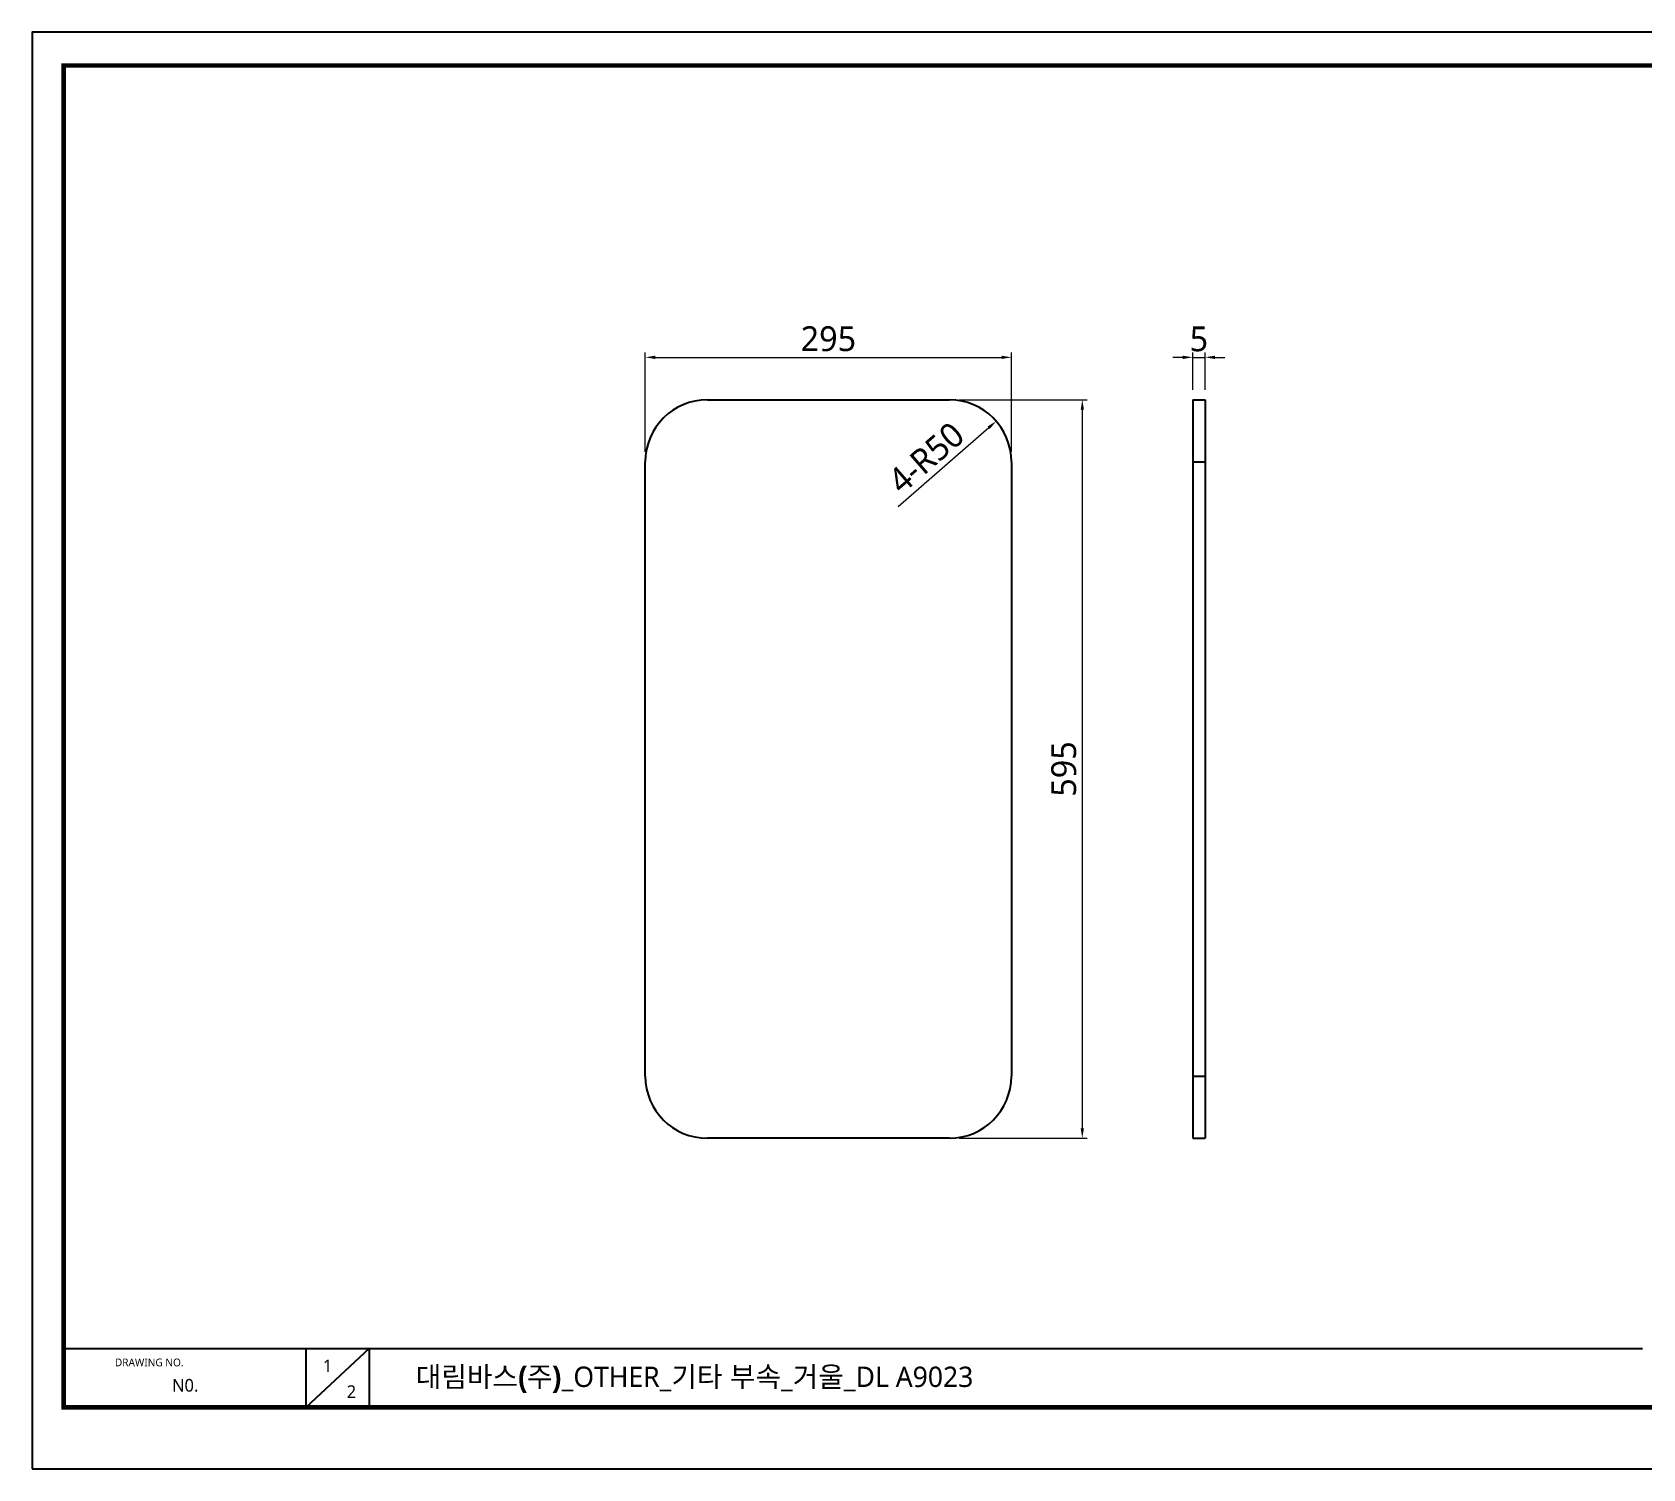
# Model space of a CAD drawing. Extents: x 0 to 1102, y 0 to 579.
# Drawn here: x 0 to 649, y 0 to 579 of the extents above; entities that cross this region are included whole.
import ezdxf

# ---------------------------------------------------------------- set-up
doc = ezdxf.new("R2010")
doc.units = 0
doc.header["$LTSCALE"] = 10
doc.header["$MEASUREMENT"] = 0
doc.header["$PDMODE"] = 3
doc.header["$PDSIZE"] = -10
doc.layers.get('0').update_dxf_attribs({"linetype": 'CONTINUOUS'})
doc.layers.get('DEFPOINTS').update_dxf_attribs({"linetype": 'CONTINUOUS'})
doc.layers.add('1', color=7, linetype='CONTINUOUS')
doc.styles.add('Daelim Dimension', font='')
doc.styles.get('Daelim Dimension').set_extended_font_data('NanumGothic')
doc.dimstyles.new('DEFAULT', dxfattribs={"dimscale": 2, "dimtxt": 2, "dimasz": 2, "dimexe": 0, "dimexo": 2, "dimgap": 1, "dimtad": 1, "dimdec": 1, "dimzin": 9, "dimdsep": 46, "dimtxsty": 'Daelim Dimension', "dimcen": 0.5, "dimclrd": 252, "dimclre": 252, "dimclrt": 3, "dimadec": 1, "dimazin": 0, "dimtfac": 1, "dimtdec": 1, "dimtix": 1, "dimtmove": 0, "dimatfit": 3, "dimfxl": 1, "dimtolj": 1, "dimtzin": 1, "dimlwd": 9, "dimlwe": 9, "dimarcsym": 0})

# ---------------------------------------------------------------- blocks, each defined once
blk = doc.blocks.new('*D5')
at = {"color": 5, "lineweight": 9, "ltscale": 0.5, "transparency": 16777216}
for p, q in [((373.47, 430.67), (425.01, 430.67)), ((423.01, 426.67), (423.01, 137.17)), ((373.47, 133.17), (425.01, 133.17))]:
    blk.add_line(p, q, dxfattribs=at)
at = {"color": 5, "ltscale": 0.5, "transparency": 16777216}
for points in [[(422.34, 426.67), (423.68, 426.67), (423.01, 430.67)], [(422.34, 137.17), (423.68, 137.17), (423.01, 133.17)]]:
    blk.add_solid(points, dxfattribs=at)
at = {"layer": 'DEFPOINTS', "color": 0, "ltscale": 0.5, "transparency": 16777216}
for p in [(369.47, 430.67), (369.47, 133.17), (423.01, 133.17)]:
    blk.add_point(p, dxfattribs=at)
at = {"color": 7, "ltscale": 0.5, "transparency": 16777216, "insert": (415.57, 281.92), "char_height": 10, "attachment_point": 5, "rotation": 90, "style": 'Daelim Dimension'}
blk.add_mtext('\\A1;595', dxfattribs=at)
blk = doc.blocks.new('*D6')
at = {"color": 5, "lineweight": 9, "ltscale": 0.5, "transparency": 16777216}
for p, q in [((246.97, 409.67), (246.97, 449.77)), ((250.97, 447.77), (390.47, 447.77)), ((394.47, 409.67), (394.47, 449.77))]:
    blk.add_line(p, q, dxfattribs=at)
at = {"color": 5, "ltscale": 0.5, "transparency": 16777216}
for points in [[(250.97, 448.44), (250.97, 447.11), (246.97, 447.77)], [(390.47, 448.44), (390.47, 447.11), (394.47, 447.77)]]:
    blk.add_solid(points, dxfattribs=at)
at = {"layer": 'DEFPOINTS', "color": 0, "ltscale": 0.5, "transparency": 16777216}
for p in [(394.47, 447.77), (246.97, 405.67), (394.47, 405.67)]:
    blk.add_point(p, dxfattribs=at)
at = {"color": 7, "ltscale": 0.5, "transparency": 16777216, "insert": (320.72, 455.22), "char_height": 10, "attachment_point": 5, "style": 'Daelim Dimension'}
blk.add_mtext('\\A1;295', dxfattribs=at)
blk = doc.blocks.new('*D7')
at = {"color": 5, "lineweight": 9, "ltscale": 0.5, "transparency": 16777216}
blk.add_line((348.81, 387.71), (385.31, 419.45), dxfattribs=at)
at = {"color": 5, "ltscale": 0.5, "transparency": 16777216}
blk.add_solid([(384.87, 419.95), (385.75, 418.94), (388.33, 422.07)], dxfattribs=at)
at = {"layer": 'DEFPOINTS', "color": 0, "ltscale": 0.5, "transparency": 16777216}
for p in [(388.33, 422.07), (369.47, 405.67)]:
    blk.add_point(p, dxfattribs=at)
at = {"color": 7, "ltscale": 0.5, "transparency": 16777216, "insert": (360.09, 407.36), "char_height": 10, "attachment_point": 5, "rotation": 41.00876, "style": 'Daelim Dimension'}
blk.add_mtext('\\A1;4-R50', dxfattribs=at)
blk = doc.blocks.new('*D4')
at = {"color": 5, "lineweight": 9, "ltscale": 0.5, "transparency": 16777216}
for p, q in [((463.47, 447.77), (459.47, 447.77)), ((467.47, 434.67), (467.47, 449.77)), ((467.47, 447.77), (472.47, 447.77)), ((472.47, 434.67), (472.47, 449.77)), ((476.47, 447.77), (480.47, 447.77))]:
    blk.add_line(p, q, dxfattribs=at)
at = {"color": 5, "ltscale": 0.5, "transparency": 16777216}
for points in [[(463.47, 448.44), (463.47, 447.11), (467.47, 447.77)], [(476.47, 448.44), (476.47, 447.11), (472.47, 447.77)]]:
    blk.add_solid(points, dxfattribs=at)
at = {"layer": 'DEFPOINTS', "color": 0, "ltscale": 0.5, "transparency": 16777216}
for p in [(472.47, 447.77), (467.47, 430.67), (472.47, 430.67)]:
    blk.add_point(p, dxfattribs=at)
at = {"color": 7, "ltscale": 0.5, "transparency": 16777216, "insert": (469.97, 455.16), "char_height": 10, "attachment_point": 5, "style": 'Daelim Dimension'}
blk.add_mtext('\\A1;5', dxfattribs=at)

msp = doc.modelspace()

# ---------------------------------------------------------------- linework, layer by layer
at = {"color": 5}
msp.add_line((12.7, 48.49), (648.72, 48.49), dxfattribs=at)
at = {"color": 5, "ltscale": 40}
for p, q in [((110.19, 48.49), (110.19, 24.69)), ((110.19, 48.49), (110.19, 24.69)), ((135.67, 48.49), (110.19, 24.69)), ((135.67, 48.49), (110.19, 24.69)), ((135.67, 48.49), (135.67, 24.69)), ((135.67, 48.49), (135.67, 24.69))]:
    msp.add_line(p, q, dxfattribs=at)
at = {"ltscale": 0.5}
msp.add_lwpolyline([(0, 0), (789.88, 0), (789.88, 578.76), (0, 578.76)], close=True, dxfattribs=at)
at = {"color": 5, "linetype": 'ByBlock', "lineweight": 200, "const_width": 1.82}
msp.add_lwpolyline([(12.7, 24.78), (777.1, 24.78), (777.1, 565.32), (12.7, 565.32)], close=True, dxfattribs=at)
at = {"layer": '1'}
for p, q in [((271.97, 430.67), (369.47, 430.67)), ((467.47, 430.67), (467.47, 133.17)), ((467.47, 430.67), (472.47, 430.67)), ((472.47, 430.67), (472.47, 133.17)), ((246.97, 158.17), (246.97, 405.67)), ((394.47, 405.67), (394.47, 158.17)), ((467.47, 405.67), (472.47, 405.67)), ((467.47, 158.17), (472.47, 158.17)), ((369.47, 133.17), (271.97, 133.17)), ((467.47, 133.17), (472.47, 133.17))]:
    msp.add_line(p, q, dxfattribs=at)
for centre, start, end in [((271.97, 405.67), 90, 180), ((369.47, 405.67), 0, 90), ((271.97, 158.17), 180, 270), ((369.47, 158.17), 270, 0)]:
    msp.add_arc(centre, 25, start, end, dxfattribs=at)

# ---------------------------------------------------------------- texts
at = {"color": 5, "ltscale": 40, "style": 'Daelim Dimension'}
msp.add_text('DRAWING NO.', height=3.1171, dxfattribs=at).set_placement((33.3, 41.29))
at = {"attachment_point": 1, "style": 'Daelim Dimension'}
for s, insert, char_height, width in [('1', (117.12, 44.03), 5.1, 7.119), ('N0. ', (56.31, 36.19), 5.101, 32.0004), ('2', (126.69, 33.63), 5.1, 7.119)]:
    msp.add_mtext(s, dxfattribs=dict(at, insert=insert, char_height=char_height, width=width))
at = {"color": 2, "insert": (154.51, 41.16), "char_height": 8.19804, "width": 362.8925, "attachment_point": 1, "style": 'Daelim Dimension'}
msp.add_mtext('{\\fPretendard Variable SemiBold|b0|i0|c129|p2;대림바스(주)}_OTHER_{\\fGulim|b0|i0|c129|p50;기타 부속}_{\\fGulim|b0|i0|c129|p50;거울}_DL A9023', dxfattribs=at)

# ---------------------------------------------------------------- dimensions: what is measured, and where the dimension line sits
at = {"color": 5, "ltscale": 0.5}
dim = msp.add_linear_dim(base=(394.47, 447.77), p1=(246.97, 405.67), p2=(394.47, 405.67), text='295', dimstyle='DEFAULT', override={"dimtxt": 5, "dimexe": 1, "dimdec": 0, "dimclrd": 5, "dimclre": 5, "dimclrt": 7}, dxfattribs=at)
dim.commit()
dim.dimension.update_dxf_attribs({"geometry": '*D6', "text_midpoint": (320.72, 455.22)})
dim = msp.add_linear_dim(base=(472.47, 447.77), p1=(467.47, 430.67), p2=(472.47, 430.67), dimstyle='DEFAULT', override={"dimtxt": 5, "dimexe": 1, "dimdec": 0, "dimclrd": 5, "dimclre": 5, "dimclrt": 7}, dxfattribs=at)
dim.commit()
dim.dimension.update_dxf_attribs({"geometry": '*D4', "text_midpoint": (469.97, 455.16)})
dim = msp.add_linear_dim(base=(423.01, 133.17), p1=(369.47, 430.67), p2=(369.47, 133.17), angle=90, text='595', dimstyle='DEFAULT', override={"dimtxt": 5, "dimexe": 1, "dimdec": 0, "dimclrd": 5, "dimclre": 5, "dimclrt": 7}, dxfattribs=at)
dim.commit()
dim.dimension.update_dxf_attribs({"geometry": '*D5', "text_midpoint": (415.57, 281.92)})
dim = msp.add_radius_dim(center=(369.47, 405.67), mpoint=(388.33, 422.07), text='4-R50', dimstyle='DEFAULT', override={"dimtxt": 5, "dimexe": 1, "dimdec": 0, "dimclrd": 5, "dimclre": 5, "dimclrt": 7}, dxfattribs=at)
dim.commit()
dim.dimension.update_dxf_attribs({"geometry": '*D7', "text_midpoint": (364.97, 401.76), "dimtype": 164})

doc.saveas('drawing.dxf')
